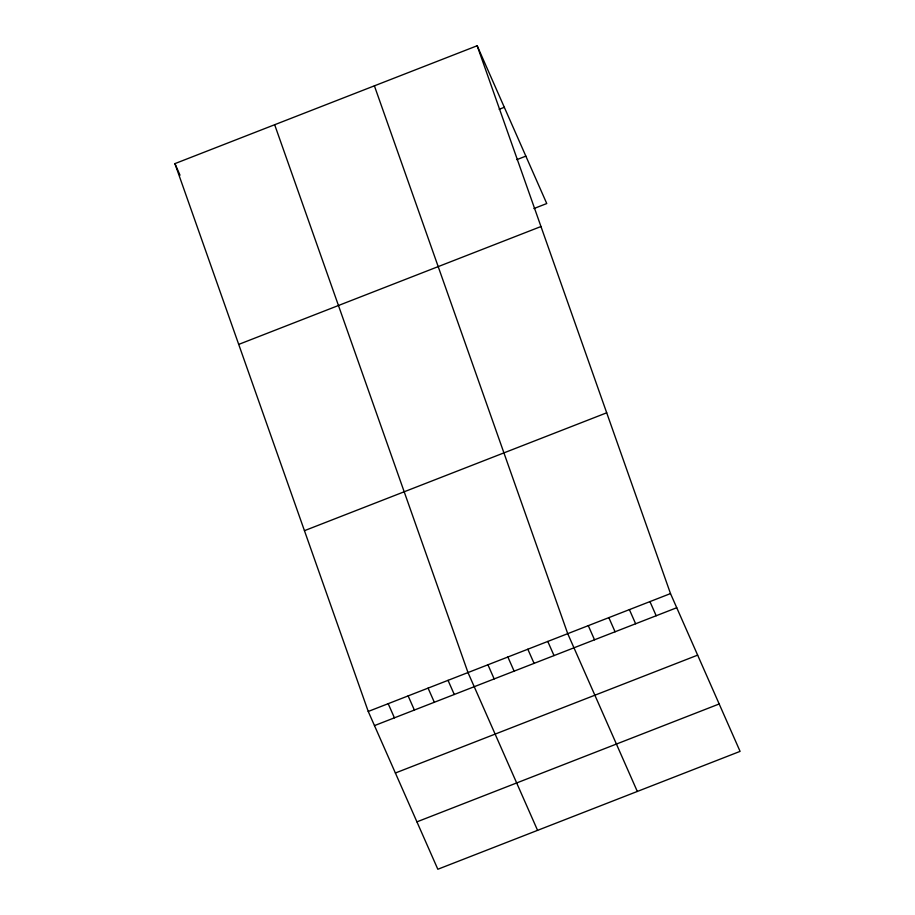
<?xml version="1.0" encoding="UTF-8"?>
<svg xmlns="http://www.w3.org/2000/svg" width="915" height="915" viewBox="0 0 915 915"><rect width="100%" height="100%" fill="white"/><g stroke="black" fill="none" stroke-linecap="round" stroke-linejoin="round"><path stroke-width="1.37" d="M477.173 45.75L670.501 593.583L740.086 751.375L437.828 869.25L368.242 711.458L174.914 163.625L477.173 45.75L546.758 203.542L533.914 208.551M499.178 109.308L504.314 107.295M516.861 159.645L525.851 156.133M238.712 344.406L540.971 226.531M304.443 530.677L606.702 412.802M368.242 711.458L670.501 593.583M374.475 725.606L676.734 607.732M395.383 773.003L697.642 655.14M416.92 821.853L719.179 703.978M649.947 601.601L656.181 615.749M629.394 609.619L635.628 623.767M608.841 617.636L615.074 631.785M588.288 625.643L594.521 639.791M637.32 791.452L567.723 633.66L374.395 85.827M547.776 641.438L554.021 655.586M527.829 649.227L534.074 663.364M507.882 657.004L514.116 671.152M487.935 664.782L494.169 678.93M537.574 830.351L467.988 672.559L274.66 124.726M448.03 680.337L454.275 694.485M428.083 688.126L434.328 702.263M174.914 163.625L180.015 175.2M408.136 695.903L414.381 710.051M388.189 703.681L394.422 717.829"/></g></svg>
